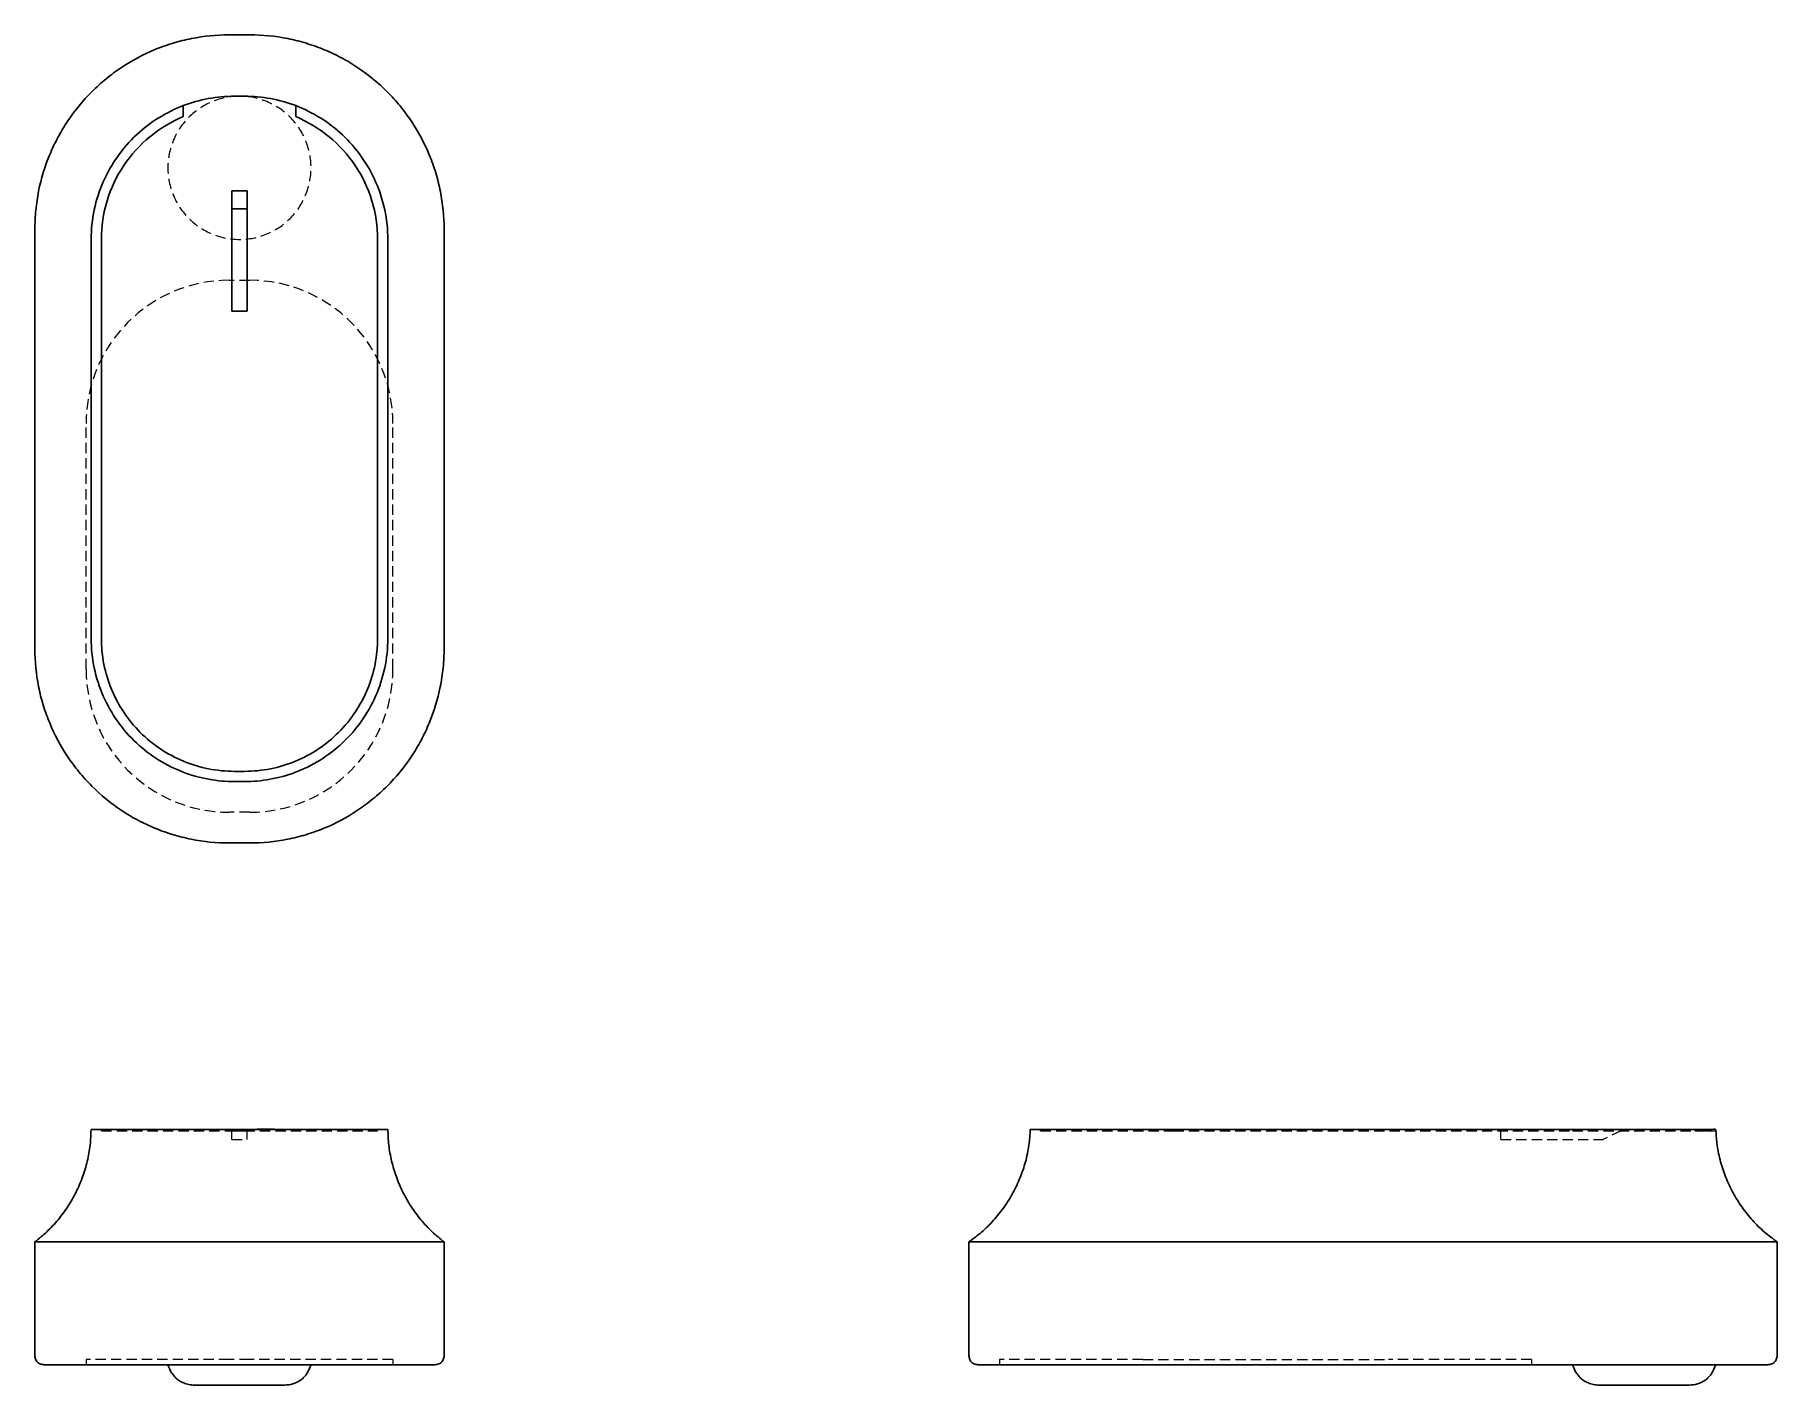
# Model space of a CAD drawing. Header units: millimetres. Extents: x 58 to 273, y 41 to 208.
import ezdxf

# ---------------------------------------------------------------- set-up
doc = ezdxf.new("R2010")
doc.units = ezdxf.units.MM
doc.linetypes.add('HIDDEN', pattern=[1.905, 1.27, -0.635])

msp = doc.modelspace()

# ---------------------------------------------------------------- linework, layer by layer
at = {"color": 7, "linetype": 'Continuous', "lineweight": 25}
for p, q in [((83, 207.91), (81.74, 207.91)), ((84.26, 207.91), (83, 207.91)), ((76.05, 197.8), (76.05, 199.16)), ((89.95, 197.8), (89.95, 199.16)), ((82.05, 173.79), (82.05, 188.64)), ((83.95, 188.64), (82.05, 188.64)), ((83.95, 188.64), (83.95, 173.79)), ((82.05, 186.43), (83.95, 186.43)), ((57.73, 183.9), (57.73, 158)), ((108.27, 158), (108.27, 183.9)), ((64.68, 182.64), (64.68, 158)), ((65.94, 182.64), (65.94, 133.36)), ((100.06, 133.36), (100.06, 182.64)), ((101.32, 158), (101.32, 182.64)), ((82.05, 173.79), (83.95, 173.79)), ((57.73, 158), (57.73, 132.1)), ((64.68, 158), (64.68, 133.36)), ((101.32, 133.36), (101.32, 158)), ((108.27, 132.1), (108.27, 158)), ((82.37, 116.94), (83.63, 116.94)), ((82.37, 115.67), (83, 115.67)), ((83, 115.67), (83.63, 115.67)), ((81.74, 108.09), (83, 108.09)), ((83, 108.09), (84.26, 108.09)), ((82.37, 72.71), (83, 72.71)), ((83, 72.71), (83.63, 72.71)), ((198.36, 72.71), (223, 72.71)), ((223, 72.71), (247.64, 72.71)), ((57.73, 44.92), (57.73, 58.81)), ((81.74, 58.81), (83, 58.81)), ((83, 58.81), (84.26, 58.81)), ((108.27, 44.92), (108.27, 58.81)), ((173.09, 44.92), (173.09, 58.81)), ((197.1, 58.81), (223, 58.81)), ((223, 58.81), (248.9, 58.81)), ((272.91, 44.92), (272.91, 58.81)), ((84.26, 43.65), (81.74, 43.65)), ((248.9, 43.65), (197.1, 43.65))]:
    msp.add_line(p, q, dxfattribs=at)
at = {"color": 7, "linetype": 'HIDDEN', "lineweight": 18}
for p, q in [((76.05, 197.8), (76.05, 199.16)), ((84.26, 177.58), (81.74, 177.58)), ((64.05, 129.57), (64.05, 159.9)), ((101.95, 129.57), (101.95, 159.9)), ((84.26, 111.88), (81.74, 111.88)), ((65.94, 72.55), (65.94, 72.71)), ((76.05, 72.55), (76.05, 72.71)), ((82.05, 71.45), (82.05, 72.55)), ((82.05, 71.45), (83.95, 71.45)), ((82.37, 72.55), (82.37, 72.71)), ((82.37, 72.55), (83.63, 72.55)), ((83.95, 71.45), (83.95, 72.55)), ((89.95, 72.55), (89.95, 72.71)), ((100.06, 72.55), (100.06, 72.71)), ((181.94, 72.55), (181.94, 72.71)), ((198.36, 72.55), (247.64, 72.55)), ((238.79, 71.45), (238.79, 72.55)), ((238.79, 71.45), (251.43, 71.45)), ((253.64, 72.55), (251.43, 71.45)), ((262.8, 72.55), (262.8, 72.71)), ((262.8, 72.55), (264.16, 72.55)), ((264.16, 72.55), (264.16, 72.71)), ((64.05, 44.28), (64.05, 43.65)), ((81.74, 44.28), (64.05, 44.28)), ((84.26, 44.28), (81.74, 44.28)), ((101.95, 44.28), (84.26, 44.28)), ((101.95, 44.28), (101.95, 43.65)), ((176.88, 44.28), (176.88, 43.65)), ((194.57, 44.28), (176.88, 44.28)), ((194.57, 44.28), (224.9, 44.28)), ((242.58, 44.28), (224.9, 44.28)), ((242.58, 44.28), (242.58, 43.65))]:
    msp.add_line(p, q, dxfattribs=at)
at = {"color": 7, "linetype": 'Continuous', "lineweight": 25, "flags": 128}
for points in [[(83.63, 200.33), (83.32, 200.33), (83, 200.33), (82.68, 200.33), (82.37, 200.33)], [(64.68, 72.71), (64.68, 72.71)], [(101.32, 72.71), (101.32, 72.71)], [(180.67, 72.71), (180.67, 72.71)], [(57.73, 58.81), (57.73, 58.81)], [(108.27, 58.81), (108.27, 58.81)], [(173.09, 58.81), (173.09, 58.81)], [(272.91, 58.81), (272.91, 58.81)]]:
    msp.add_lwpolyline(points, dxfattribs=at)
at = {"color": 7, "linetype": 'HIDDEN', "lineweight": 18, "flags": 128}
for points in [[(76.05, 199.16), (76.05, 199.16)], [(89.95, 199.16), (89.95, 199.16)], [(64.68, 72.71), (64.68, 72.71)], [(101.32, 72.71), (101.32, 72.71)], [(180.67, 72.71), (180.67, 72.71)], [(57.73, 58.81), (57.73, 58.81)], [(108.27, 58.81), (108.27, 58.81)], [(173.09, 58.81), (173.09, 58.81)], [(272.91, 58.81), (272.91, 58.81)], [(57.73, 44.92), (57.73, 44.92)], [(58.99, 43.65), (58.99, 43.65)], [(107.01, 43.65), (107.01, 43.65)], [(108.27, 44.92), (108.27, 44.92)], [(173.09, 44.92), (173.09, 44.92)], [(174.36, 43.65), (174.36, 43.65)], [(271.64, 43.65), (271.64, 43.65)], [(272.91, 44.92), (272.91, 44.92)]]:
    msp.add_lwpolyline(points, dxfattribs=at)
at = {"color": 7, "linetype": 'HIDDEN', "lineweight": 18}
for centre, start, end in [((81.74, 159.9), 90, 180), ((84.26, 159.9), 0, 90), ((81.74, 129.57), 180, 270), ((84.26, 129.57), 270, 0)]:
    msp.add_arc(centre, 17.69, start, end, dxfattribs=at)
at = {"color": 7, "linetype": 'Continuous', "lineweight": 25}
for points, knots in [([(81.74, 207.91), (80.15, 207.91), (78.59, 207.75), (76.3, 207.3), (75.54, 207.11), (74.42, 206.77), (74.04, 206.64), (73.3, 206.38), (72.93, 206.24), (71.11, 205.48), (69.72, 204.74), (67.77, 203.44), (67.14, 202.97), (66.22, 202.22), (65.92, 201.96), (65.34, 201.44), (65.05, 201.16), (63.66, 199.78), (62.67, 198.57), (61.58, 196.94), (61.36, 196.61), (60.96, 195.93), (60.76, 195.58), (60.2, 194.54), (59.87, 193.83), (58.97, 191.66), (58.51, 190.17), (58.04, 187.84), (57.93, 187.05), (57.77, 185.48), (57.73, 184.69), (57.73, 183.9)], [0, 0, 0, 0, 0.125, 0.125, 0.1875, 0.1875, 0.21875, 0.21875, 0.25, 0.25, 0.375, 0.375, 0.4375, 0.4375, 0.46875, 0.46875, 0.5, 0.5, 0.625, 0.625, 0.65625, 0.65625, 0.6875, 0.6875, 0.75, 0.75, 0.875, 0.875, 0.9375, 0.9375, 1, 1, 1, 1]), ([(108.27, 183.9), (108.27, 185.49), (108.11, 187.04), (107.66, 189.34), (107.47, 190.1), (107.01, 191.61), (106.74, 192.36), (105.84, 194.54), (105.1, 195.92), (104.02, 197.55), (103.79, 197.87), (103.32, 198.5), (103.08, 198.82), (102.32, 199.73), (101.8, 200.32), (100.14, 201.98), (98.93, 202.97), (97.29, 204.07), (96.96, 204.28), (96.28, 204.69), (95.94, 204.88), (94.9, 205.44), (94.19, 205.77), (92.75, 206.37), (92.01, 206.63), (90.89, 206.98), (90.51, 207.08), (89.74, 207.28), (89.35, 207.36), (87.42, 207.75), (85.85, 207.91), (84.26, 207.91)], [0, 0, 0, 0, 0.125, 0.125, 0.1875, 0.1875, 0.25, 0.25, 0.375, 0.375, 0.40625, 0.40625, 0.4375, 0.4375, 0.5, 0.5, 0.625, 0.625, 0.65625, 0.65625, 0.6875, 0.6875, 0.75, 0.75, 0.8125, 0.8125, 0.84375, 0.84375, 0.875, 0.875, 1, 1, 1, 1]), ([(89.95, 199.16), (88.94, 199.54), (87.9, 199.84), (86.31, 200.13), (85.78, 200.2), (84.71, 200.3), (84.17, 200.33), (83.63, 200.33)], [0, 0, 0, 0, 0.5, 0.5, 0.75, 0.75, 1, 1, 1, 1]), ([(76.05, 199.16), (75.02, 198.76), (74, 198.26), (72.06, 197.06), (71.14, 196.35), (69.43, 194.76), (68.65, 193.87), (67.27, 191.92), (66.67, 190.87), (65.69, 188.66), (65.32, 187.49), (64.81, 185.1), (64.68, 183.87), (64.68, 182.64)], [0.2885046, 0.2885046, 0.2885046, 0.2885046, 0.3057186, 0.3057186, 0.3229838, 0.3229838, 0.340249, 0.340249, 0.3575142, 0.3575142, 0.3747795, 0.3747795, 0.3920447, 0.3920447, 0.3920447, 0.3920447]), ([(101.32, 182.64), (101.32, 183.87), (101.19, 185.1), (100.68, 187.49), (100.31, 188.66), (99.33, 190.87), (98.73, 191.92), (97.35, 193.87), (96.57, 194.76), (94.86, 196.35), (93.94, 197.06), (92, 198.26), (90.98, 198.76), (89.95, 199.16)], [0.1079553, 0.1079553, 0.1079553, 0.1079553, 0.1252205, 0.1252205, 0.1424858, 0.1424858, 0.159751, 0.159751, 0.1770162, 0.1770162, 0.1942814, 0.1942814, 0.2114955, 0.2114955, 0.2114955, 0.2114955]), ([(57.73, 132.1), (57.73, 130.51), (57.89, 128.96), (58.34, 126.66), (58.53, 125.9), (58.99, 124.39), (59.26, 123.64), (60.16, 121.46), (60.9, 120.08), (61.98, 118.45), (62.21, 118.13), (62.68, 117.5), (62.92, 117.18), (63.68, 116.27), (64.2, 115.68), (65.86, 114.02), (67.07, 113.03), (68.71, 111.93), (69.04, 111.72), (69.72, 111.31), (70.06, 111.12), (71.1, 110.56), (71.81, 110.23), (73.25, 109.63), (73.99, 109.37), (75.11, 109.02), (75.49, 108.92), (76.26, 108.72), (76.65, 108.64), (78.58, 108.25), (80.15, 108.09), (81.74, 108.09)], [0, 0, 0, 0, 0.125, 0.125, 0.1875, 0.1875, 0.25, 0.25, 0.375, 0.375, 0.40625, 0.40625, 0.4375, 0.4375, 0.5, 0.5, 0.625, 0.625, 0.65625, 0.65625, 0.6875, 0.6875, 0.75, 0.75, 0.8125, 0.8125, 0.84375, 0.84375, 0.875, 0.875, 1, 1, 1, 1]), ([(64.68, 133.36), (64.68, 132.13), (64.81, 130.9), (65.32, 128.51), (65.69, 127.34), (66.67, 125.13), (67.27, 124.08), (68.65, 122.13), (69.43, 121.24), (71.14, 119.65), (72.06, 118.94), (74.01, 117.73), (75.02, 117.23), (77.1, 116.44), (78.16, 116.15), (80.28, 115.77), (81.33, 115.67), (82.37, 115.67)], [0.6079553, 0.6079553, 0.6079553, 0.6079553, 0.6252205, 0.6252205, 0.6424858, 0.6424858, 0.659751, 0.659751, 0.6770162, 0.6770162, 0.6942814, 0.6942814, 0.7115466, 0.7115466, 0.7288119, 0.7288119, 0.7460771, 0.7460771, 0.7460771, 0.7460771]), ([(83.63, 115.67), (84.67, 115.67), (85.72, 115.77), (87.84, 116.15), (88.9, 116.44), (90.98, 117.23), (91.99, 117.73), (93.94, 118.94), (94.86, 119.65), (96.57, 121.24), (97.35, 122.13), (98.73, 124.08), (99.33, 125.13), (100.31, 127.34), (100.68, 128.51), (101.19, 130.9), (101.32, 132.13), (101.32, 133.36)], [0.7539229, 0.7539229, 0.7539229, 0.7539229, 0.7711881, 0.7711881, 0.7884534, 0.7884534, 0.8057186, 0.8057186, 0.8229838, 0.8229838, 0.840249, 0.840249, 0.8575142, 0.8575142, 0.8747795, 0.8747795, 0.8920447, 0.8920447, 0.8920447, 0.8920447]), ([(84.26, 108.09), (85.85, 108.09), (87.41, 108.25), (89.7, 108.7), (90.46, 108.89), (91.58, 109.23), (91.96, 109.36), (92.7, 109.62), (93.07, 109.76), (94.9, 110.52), (96.28, 111.26), (98.23, 112.56), (98.86, 113.03), (99.78, 113.78), (100.08, 114.04), (100.66, 114.57), (100.95, 114.84), (102.34, 116.22), (103.33, 117.43), (104.64, 119.39), (105.05, 120.07), (105.8, 121.46), (106.13, 122.17), (107.03, 124.34), (107.49, 125.83), (107.96, 128.16), (108.07, 128.95), (108.23, 130.52), (108.27, 131.31), (108.27, 132.1)], [0, 0, 0, 0, 0.125, 0.125, 0.1875, 0.1875, 0.21875, 0.21875, 0.25, 0.25, 0.375, 0.375, 0.4375, 0.4375, 0.46875, 0.46875, 0.5, 0.5, 0.625, 0.625, 0.6875, 0.6875, 0.75, 0.75, 0.875, 0.875, 0.9375, 0.9375, 1, 1, 1, 1]), ([(64.67, 72.71), (64.65, 72.07), (64.6, 70.75), (64.24, 68.78), (63.66, 66.82), (62.85, 64.95), (61.84, 63.18), (60.62, 61.54), (59.26, 60.06), (58.23, 59.22), (57.73, 58.82)], [0, 0, 0, 0, 0.119686, 0.246304, 0.372923, 0.499541, 0.62616, 0.752778, 0.879396, 1, 1, 1, 1]), ([(64.68, 72.71), (64.68, 72.71), (64.81, 72.71), (65.32, 72.71), (65.69, 72.71), (66.67, 72.71), (67.27, 72.71), (68.65, 72.71), (69.43, 72.71), (71.14, 72.71), (72.06, 72.71), (74.01, 72.71), (75.02, 72.71), (77.1, 72.71), (78.16, 72.71), (80.28, 72.71), (81.33, 72.71), (82.37, 72.71)], [0.6079553, 0.6079553, 0.6079553, 0.6079553, 0.6252205, 0.6252205, 0.6424858, 0.6424858, 0.659751, 0.659751, 0.6770162, 0.6770162, 0.6942814, 0.6942814, 0.7115466, 0.7115466, 0.7288119, 0.7288119, 0.7460771, 0.7460771, 0.7460771, 0.7460771]), ([(89.64, 72.71), (89.24, 72.71), (88.09, 72.72), (86.08, 72.73), (84.45, 72.72), (83.63, 72.71)], [0, 0, 0, 0, 0.204093, 0.59826, 1, 1, 1, 1]), ([(83.63, 72.71), (84.67, 72.71), (85.72, 72.71), (87.84, 72.71), (88.9, 72.71), (90.98, 72.71), (91.99, 72.71), (93.94, 72.71), (94.86, 72.71), (96.57, 72.71), (97.35, 72.71), (98.73, 72.71), (99.33, 72.71), (100.31, 72.71), (100.68, 72.71), (101.19, 72.71), (101.32, 72.71), (101.32, 72.71)], [0.7539229, 0.7539229, 0.7539229, 0.7539229, 0.7711881, 0.7711881, 0.7884534, 0.7884534, 0.8057186, 0.8057186, 0.8229838, 0.8229838, 0.840249, 0.840249, 0.8575142, 0.8575142, 0.8747795, 0.8747795, 0.8920447, 0.8920447, 0.8920447, 0.8920447]), ([(108.27, 58.82), (107.77, 59.22), (106.74, 60.06), (105.38, 61.54), (104.16, 63.18), (103.15, 64.95), (102.34, 66.82), (101.76, 68.78), (101.4, 70.75), (101.35, 72.07), (101.33, 72.71)], [0, 0, 0, 0, 0.120604, 0.247222, 0.37384, 0.500459, 0.627077, 0.753696, 0.880314, 1, 1, 1, 1]), ([(180.67, 72.71), (180.63, 72.06), (180.54, 70.71), (180.11, 68.71), (179.45, 66.74), (178.56, 64.85), (177.46, 63.09), (176.16, 61.46), (174.71, 60.01), (173.62, 59.21), (173.09, 58.82)], [0, 0, 0, 0, 0.119686, 0.246304, 0.372923, 0.499541, 0.62616, 0.752778, 0.879396, 1, 1, 1, 1]), ([(180.67, 72.71), (180.67, 72.71), (180.77, 72.71), (181.15, 72.71), (181.44, 72.71), (182.23, 72.71), (182.73, 72.71), (183.94, 72.71), (184.65, 72.71), (186.24, 72.71), (187.13, 72.71), (189.08, 72.71), (190.13, 72.71), (192.34, 72.71), (193.51, 72.71), (195.9, 72.71), (197.13, 72.71), (198.36, 72.71)], [0.7539229, 0.7539229, 0.7539229, 0.7539229, 0.7711881, 0.7711881, 0.7884534, 0.7884534, 0.8057186, 0.8057186, 0.8229838, 0.8229838, 0.840249, 0.840249, 0.8575142, 0.8575142, 0.8747795, 0.8747795, 0.8920447, 0.8920447, 0.8920447, 0.8920447]), ([(247.64, 72.71), (248.87, 72.71), (250.1, 72.71), (252.49, 72.71), (253.66, 72.71), (255.87, 72.71), (256.92, 72.71), (258.87, 72.71), (259.76, 72.71), (261.35, 72.71), (262.06, 72.71), (263.26, 72.71), (263.76, 72.71), (264.16, 72.71)], [0.1079553, 0.1079553, 0.1079553, 0.1079553, 0.1252205, 0.1252205, 0.1424858, 0.1424858, 0.159751, 0.159751, 0.1770162, 0.1770162, 0.1942814, 0.1942814, 0.2114955, 0.2114955, 0.2114955, 0.2114955]), ([(264.16, 72.71), (264.54, 72.71), (264.84, 72.72), (265.13, 72.73), (265.2, 72.72), (265.3, 72.72), (265.33, 72.71), (265.33, 72.71)], [0, 0, 0, 0, 0.5, 0.5, 0.75, 0.75, 1, 1, 1, 1]), ([(272.91, 58.82), (272.38, 59.21), (271.29, 60.01), (269.84, 61.46), (268.54, 63.09), (267.44, 64.85), (266.55, 66.74), (265.89, 68.71), (265.47, 70.66), (265.38, 71.95), (265.35, 72.55)], [0, 0, 0, 0, 0.121776, 0.249624, 0.377473, 0.505322, 0.633171, 0.76102, 0.888868, 1, 1, 1, 1]), ([(57.73, 58.81), (57.73, 58.81), (57.89, 58.81), (58.34, 58.81), (58.53, 58.81), (58.99, 58.81), (59.26, 58.81), (60.16, 58.81), (60.9, 58.81), (61.98, 58.81), (62.21, 58.81), (62.68, 58.81), (62.92, 58.81), (63.68, 58.81), (64.2, 58.81), (65.86, 58.81), (67.07, 58.81), (68.71, 58.81), (69.04, 58.81), (69.72, 58.81), (70.06, 58.81), (71.1, 58.81), (71.81, 58.81), (73.25, 58.81), (73.99, 58.81), (75.11, 58.81), (75.49, 58.81), (76.26, 58.81), (76.65, 58.81), (78.58, 58.81), (80.15, 58.81), (81.74, 58.81)], [0, 0, 0, 0, 0.125, 0.125, 0.1875, 0.1875, 0.25, 0.25, 0.375, 0.375, 0.40625, 0.40625, 0.4375, 0.4375, 0.5, 0.5, 0.625, 0.625, 0.65625, 0.65625, 0.6875, 0.6875, 0.75, 0.75, 0.8125, 0.8125, 0.84375, 0.84375, 0.875, 0.875, 1, 1, 1, 1]), ([(84.26, 58.81), (85.85, 58.81), (87.41, 58.81), (89.7, 58.81), (90.46, 58.81), (91.58, 58.81), (91.96, 58.81), (92.7, 58.81), (93.07, 58.81), (94.9, 58.81), (96.28, 58.81), (98.23, 58.81), (98.86, 58.81), (99.78, 58.81), (100.08, 58.81), (100.66, 58.81), (100.95, 58.81), (102.34, 58.81), (103.33, 58.81), (104.64, 58.81), (105.05, 58.81), (105.8, 58.81), (106.13, 58.81), (107.03, 58.81), (107.49, 58.81), (107.96, 58.81), (108.07, 58.81), (108.23, 58.81), (108.27, 58.81), (108.27, 58.81)], [0, 0, 0, 0, 0.125, 0.125, 0.1875, 0.1875, 0.21875, 0.21875, 0.25, 0.25, 0.375, 0.375, 0.4375, 0.4375, 0.46875, 0.46875, 0.5, 0.5, 0.625, 0.625, 0.6875, 0.6875, 0.75, 0.75, 0.875, 0.875, 0.9375, 0.9375, 1, 1, 1, 1]), ([(173.09, 58.81), (173.09, 58.81), (173.25, 58.81), (173.7, 58.81), (173.89, 58.81), (174.23, 58.81), (174.36, 58.81), (174.62, 58.81), (174.76, 58.81), (175.52, 58.81), (176.26, 58.81), (177.56, 58.81), (178.03, 58.81), (178.78, 58.81), (179.04, 58.81), (179.57, 58.81), (179.84, 58.81), (181.22, 58.81), (182.43, 58.81), (184.39, 58.81), (185.07, 58.81), (186.46, 58.81), (187.17, 58.81), (189.34, 58.81), (190.83, 58.81), (193.16, 58.81), (193.95, 58.81), (195.52, 58.81), (196.31, 58.81), (197.1, 58.81)], [0, 0, 0, 0, 0.125, 0.125, 0.1875, 0.1875, 0.21875, 0.21875, 0.25, 0.25, 0.375, 0.375, 0.4375, 0.4375, 0.46875, 0.46875, 0.5, 0.5, 0.625, 0.625, 0.6875, 0.6875, 0.75, 0.75, 0.875, 0.875, 0.9375, 0.9375, 1, 1, 1, 1]), ([(248.9, 58.81), (250.49, 58.81), (252.04, 58.81), (254.34, 58.81), (255.1, 58.81), (256.61, 58.81), (257.36, 58.81), (259.54, 58.81), (260.92, 58.81), (262.55, 58.81), (262.87, 58.81), (263.5, 58.81), (263.82, 58.81), (264.73, 58.81), (265.32, 58.81), (266.98, 58.81), (267.97, 58.81), (269.07, 58.81), (269.28, 58.81), (269.69, 58.81), (269.88, 58.81), (270.44, 58.81), (270.77, 58.81), (271.37, 58.81), (271.63, 58.81), (271.98, 58.81), (272.08, 58.81), (272.28, 58.81), (272.36, 58.81), (272.75, 58.81), (272.91, 58.81), (272.91, 58.81)], [0, 0, 0, 0, 0.125, 0.125, 0.1875, 0.1875, 0.25, 0.25, 0.375, 0.375, 0.40625, 0.40625, 0.4375, 0.4375, 0.5, 0.5, 0.625, 0.625, 0.65625, 0.65625, 0.6875, 0.6875, 0.75, 0.75, 0.8125, 0.8125, 0.84375, 0.84375, 0.875, 0.875, 1, 1, 1, 1]), ([(58.99, 43.65), (58.92, 43.65), (58.84, 43.65), (58.67, 43.67), (58.59, 43.68), (58.33, 43.76), (58.17, 43.84), (57.92, 44.09), (57.84, 44.25), (57.76, 44.51), (57.75, 44.59), (57.73, 44.76), (57.73, 44.84), (57.73, 44.92)], [0, 0, 0, 0, 0.125, 0.125, 0.25, 0.25, 0.5, 0.5, 0.75, 0.75, 0.875, 0.875, 1, 1, 1, 1]), ([(74.16, 43.65), (74.28, 43.33), (74.47, 42.85), (74.87, 42.29), (75.24, 41.9), (75.71, 41.57), (76.27, 41.32), (76.94, 41.15), (77.43, 41.13), (77.69, 41.12)], [0, 0, 0, 0, 0.216788, 0.327684, 0.441458, 0.560778, 0.689832, 0.834125, 1, 1, 1, 1]), ([(88.31, 41.12), (88.65, 41.14), (89.17, 41.16), (89.84, 41.36), (90.33, 41.59), (90.79, 41.92), (91.21, 42.37), (91.58, 42.96), (91.75, 43.41), (91.84, 43.65)], [0, 0, 0, 0, 0.217601, 0.3288, 0.442747, 0.562063, 0.690904, 0.834761, 1, 1, 1, 1]), ([(108.27, 44.92), (108.27, 44.84), (108.27, 44.76), (108.25, 44.59), (108.24, 44.51), (108.16, 44.25), (108.08, 44.09), (107.83, 43.84), (107.67, 43.76), (107.41, 43.68), (107.33, 43.67), (107.16, 43.65), (107.08, 43.65), (107.01, 43.65)], [0, 0, 0, 0, 0.125, 0.125, 0.25, 0.25, 0.5, 0.5, 0.75, 0.75, 0.875, 0.875, 1, 1, 1, 1]), ([(174.36, 43.65), (174.28, 43.65), (174.2, 43.65), (174.03, 43.67), (173.95, 43.68), (173.69, 43.76), (173.53, 43.84), (173.29, 44.09), (173.2, 44.25), (173.13, 44.51), (173.11, 44.59), (173.09, 44.76), (173.09, 44.84), (173.09, 44.92)], [0, 0, 0, 0, 0.125, 0.125, 0.25, 0.25, 0.5, 0.5, 0.75, 0.75, 0.875, 0.875, 1, 1, 1, 1]), ([(247.64, 43.65), (247.76, 43.33), (247.95, 42.85), (248.35, 42.29), (248.73, 41.9), (249.19, 41.57), (249.75, 41.32), (250.43, 41.15), (250.91, 41.13), (251.17, 41.12)], [0, 0, 0, 0, 0.216788, 0.327684, 0.441458, 0.560778, 0.689832, 0.834125, 1, 1, 1, 1]), ([(261.79, 41.12), (262.13, 41.14), (262.65, 41.16), (263.32, 41.36), (263.81, 41.59), (264.27, 41.92), (264.69, 42.37), (265.06, 42.96), (265.23, 43.41), (265.33, 43.65)], [0, 0, 0, 0, 0.217601, 0.3288, 0.442747, 0.562063, 0.690904, 0.834761, 1, 1, 1, 1]), ([(272.91, 44.92), (272.91, 44.84), (272.91, 44.76), (272.89, 44.59), (272.87, 44.51), (272.8, 44.25), (272.71, 44.09), (272.47, 43.84), (272.31, 43.76), (272.05, 43.68), (271.97, 43.67), (271.8, 43.65), (271.72, 43.65), (271.64, 43.65)], [0, 0, 0, 0, 0.125, 0.125, 0.25, 0.25, 0.5, 0.5, 0.75, 0.75, 0.875, 0.875, 1, 1, 1, 1]), ([(88.34, 41.12), (88.31, 41.12), (88.24, 41.12), (87.68, 41.12), (86.82, 41.12), (85.7, 41.12), (84.4, 41.12), (83, 41.12), (81.6, 41.12), (80.3, 41.12), (79.18, 41.12), (78.31, 41.12), (77.81, 41.12), (77.6, 41.12), (77.66, 41.12), (77.66, 41.12)], [0, 0, 0, 0, 0.083234, 0.166542, 0.249855, 0.333172, 0.416479, 0.499793, 0.58311, 0.666417, 0.749731, 0.833048, 0.916355, 0.999669, 1, 1, 1, 1]), ([(261.82, 41.12), (261.79, 41.12), (261.72, 41.12), (261.16, 41.12), (260.3, 41.12), (259.18, 41.12), (257.88, 41.12), (256.48, 41.12), (255.08, 41.12), (253.78, 41.12), (252.66, 41.12), (251.8, 41.12), (251.29, 41.12), (251.08, 41.12), (251.14, 41.12), (251.14, 41.12)], [0, 0, 0, 0, 0.083267, 0.166542, 0.249859, 0.333175, 0.416482, 0.499795, 0.583112, 0.666419, 0.749732, 0.833048, 0.916355, 0.999669, 1, 1, 1, 1])]:
    msp.add_open_spline(points, degree=3, knots=knots, dxfattribs=at)
at = {"color": 7, "linetype": 'HIDDEN', "lineweight": 18}
for points, knots in [([(83, 200.33), (84.16, 200.33), (85.31, 200.1), (87.45, 199.21), (88.44, 198.55), (90.07, 196.92), (90.73, 195.94), (91.61, 193.8), (91.84, 192.64), (91.84, 190.32), (91.61, 189.17), (90.73, 187.03), (90.07, 186.05), (88.44, 184.41), (87.45, 183.75), (85.31, 182.87), (84.16, 182.64), (81.84, 182.64), (80.69, 182.87), (78.55, 183.75), (77.56, 184.41), (75.93, 186.05), (75.27, 187.03), (74.39, 189.17), (74.16, 190.32), (74.16, 192.64), (74.39, 193.8), (75.27, 195.94), (75.93, 196.92), (77.56, 198.55), (78.55, 199.21), (80.69, 200.1), (81.84, 200.33), (83, 200.33)], [-3.141593, -3.141593, -3.141593, -3.141593, -2.748894, -2.748894, -2.356194, -2.356194, -1.963495, -1.963495, -1.570796, -1.570796, -1.178097, -1.178097, -0.785398, -0.785398, -0.392699, -0.392699, 0, 0, 0.392699, 0.392699, 0.785398, 0.785398, 1.178097, 1.178097, 1.570796, 1.570796, 1.963495, 1.963495, 2.356194, 2.356194, 2.748894, 2.748894, 3.141593, 3.141593, 3.141593, 3.141593]), ([(89.95, 72.71), (89.85, 72.71), (89.75, 72.71), (89.64, 72.71), (89.64, 72.71)], [0, 0, 0, 0, 0.95743, 1, 1, 1, 1]), ([(107.88, 58.81), (107.77, 58.81), (107.53, 58.81), (106.95, 58.81), (106.21, 58.81), (105.32, 58.81), (104.26, 58.81), (103.06, 58.81), (101.73, 58.81), (100.71, 58.81), (100.1, 58.81), (100.01, 58.81)], [0, 0, 0, 0, 0.10751, 0.233526, 0.356366, 0.479207, 0.605616, 0.732025, 0.854866, 0.977706, 1, 1, 1, 1])]:
    msp.add_open_spline(points, degree=3, knots=knots, dxfattribs=at)
at = {"color": 7, "linetype": 'Continuous', "lineweight": 25}
for points in [[(82.37, 200.33), (80.21, 200.33), (78.06, 199.93), (76.05, 199.16)], [(83.63, 200.33), (83.63, 200.33), (83.63, 200.33), (83.63, 200.33)], [(76.05, 197.8), (73.08, 196.56), (67.89, 192.29), (65.94, 185.86), (65.94, 182.64)], [(100.06, 182.64), (100.06, 185.86), (98.11, 192.29), (92.92, 196.56), (89.95, 197.8)], [(65.94, 133.36), (65.94, 131.21), (66.8, 126.91), (70.45, 121.45), (75.92, 117.79), (80.22, 116.94), (82.37, 116.94)], [(83.63, 116.94), (85.78, 116.94), (90.08, 117.79), (95.55, 121.45), (99.2, 126.92), (100.06, 131.21), (100.06, 133.36)], [(265.33, 72.55), (265.33, 72.61), (265.33, 72.66), (265.33, 72.71)], [(81.74, 43.65), (78.76, 43.65), (72.81, 43.65), (65.24, 43.65), (60.18, 43.65), (58.99, 43.65), (58.99, 43.65)], [(107.01, 43.65), (107.01, 43.65), (105.82, 43.65), (100.76, 43.65), (93.19, 43.65), (87.24, 43.65), (84.26, 43.65)], [(197.1, 43.65), (194.12, 43.65), (188.17, 43.65), (180.6, 43.65), (175.54, 43.65), (174.36, 43.65), (174.36, 43.65)], [(271.64, 43.65), (271.64, 43.65), (270.46, 43.65), (265.4, 43.65), (257.83, 43.65), (251.88, 43.65), (248.9, 43.65)]]:
    msp.add_open_spline(points, degree=3, dxfattribs=at)
at = {"color": 7, "linetype": 'HIDDEN', "lineweight": 18}
for points in [[(65.94, 72.55), (65.94, 72.55), (66.8, 72.55), (70.45, 72.55), (75.92, 72.55), (80.22, 72.55), (82.37, 72.55)], [(83.63, 72.55), (83.63, 72.61), (83.63, 72.66), (83.63, 72.71)], [(83.63, 72.55), (85.78, 72.55), (90.08, 72.55), (95.55, 72.55), (99.2, 72.55), (100.06, 72.55), (100.06, 72.55)], [(181.94, 72.55), (181.94, 72.55), (182.79, 72.55), (186.45, 72.55), (191.92, 72.55), (196.21, 72.55), (198.36, 72.55)], [(247.64, 72.55), (250.86, 72.55), (257.29, 72.55), (261.56, 72.55), (262.8, 72.55)], [(264.16, 72.55), (264.93, 72.55), (265.33, 72.55), (265.33, 72.55)]]:
    msp.add_open_spline(points, degree=3, dxfattribs=at)

doc.saveas('drawing.dxf')
